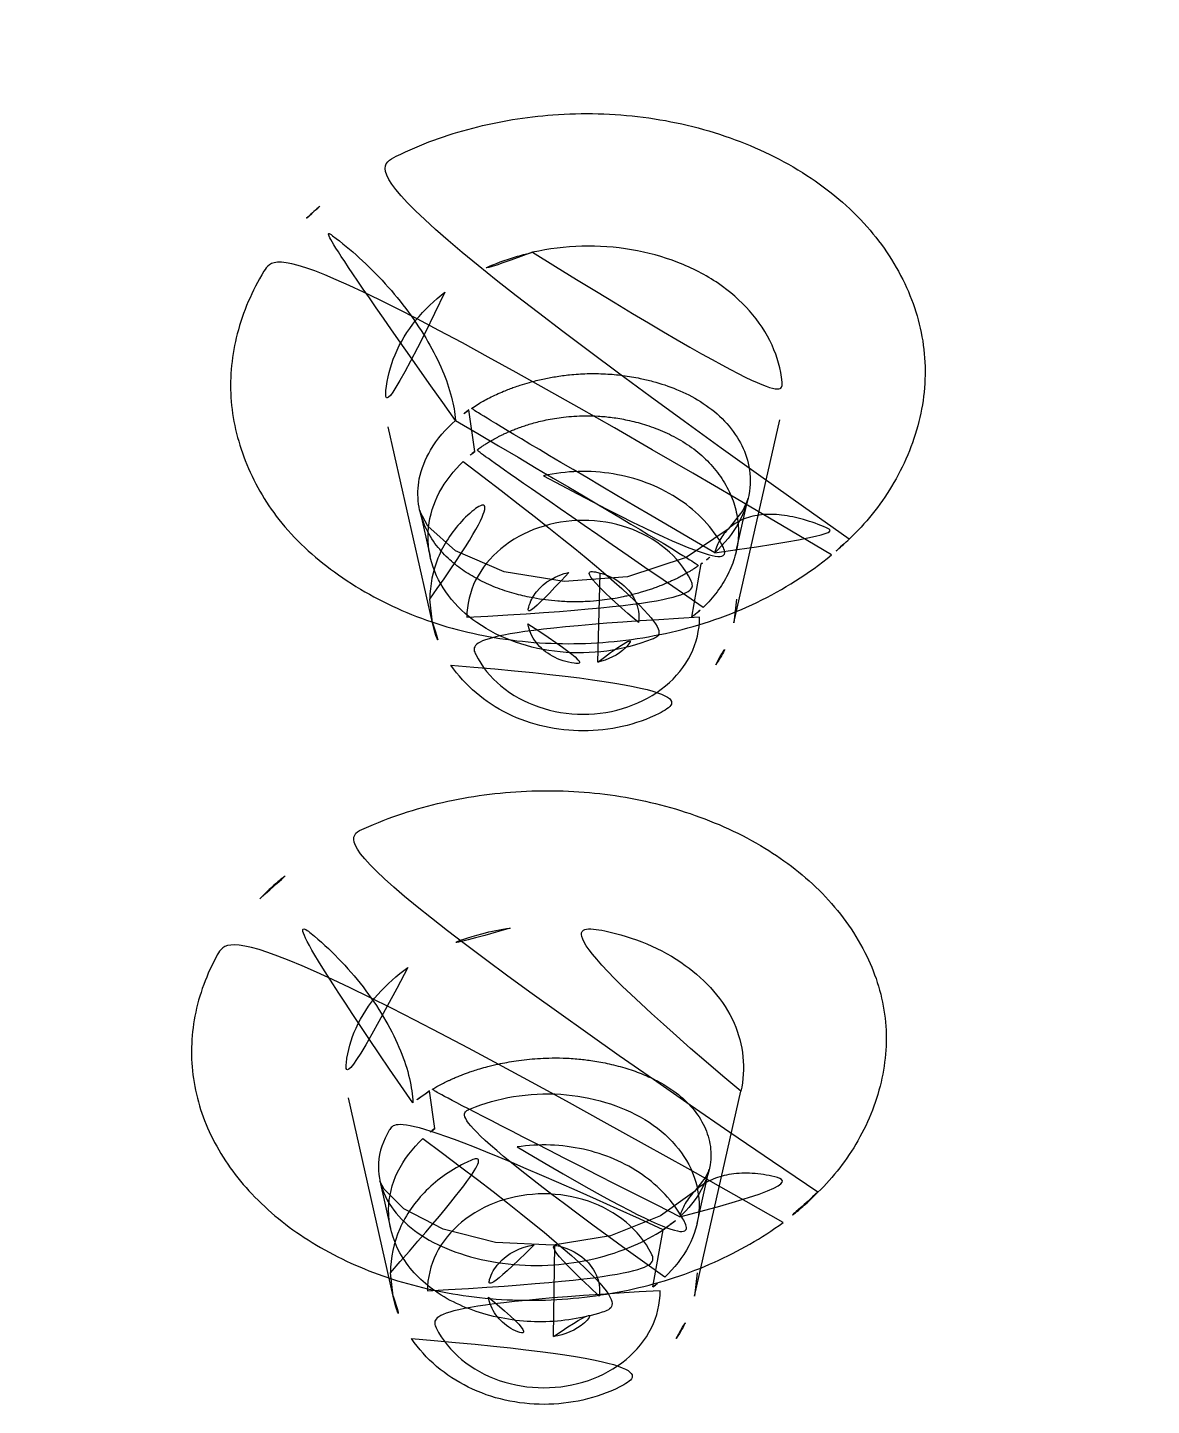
# Model space of a CAD drawing. Extents: x 16296684858 to 16296688009, y -37409618718 to -37409616409.
# Drawn here: x 16296685862.55 to 16296685871.6, y -37409617611.56 to -37409617600.47 of the extents above; entities that cross this region are included whole.
import ezdxf

# ---------------------------------------------------------------- set-up
doc = ezdxf.new("R2010")
doc.units = 0
doc.header["$LTSCALE"] = 10
doc.header["$MEASUREMENT"] = 0
doc.layers.get('0').update_dxf_attribs({"linetype": 'CONTINUOUS'})

msp = doc.modelspace()

# ---------------------------------------------------------------- linework, layer by layer
at = {"color": 7, "linetype": 'Continuous', "lineweight": 30}
for p, q in [((16296685866.150591, -37409617603.886589), (16296685866.104401, -37409617603.551682)), ((16296685868.23805, -37409617605.264709), (16296685868.606779, -37409617603.630493)), ((16296685865.81045, -37409617605.264412), (16296685865.455021, -37409617603.687317)), ((16296685868.256411, -37409617604.68821), (16296685868.352921, -37409617604.260277)), ((16296685865.70842, -37409617604.360687), (16296685865.792139, -37409617604.732361)), ((16296685867.898359, -37409617605.218887), (16296685867.974461, -37409617604.790024)), ((16296685867.140619, -37409617605.582687), (16296685867.159531, -37409617604.871452)), ((16296685865.81045, -37409617605.264412), (16296685865.78927, -37409617605.074852)), ((16296685868.259279, -37409617605.074852), (16296685868.23805, -37409617605.264709)), ((16296685865.49332, -37409617610.685753), (16296685865.13365, -37409617609.089798)), ((16296685865.82905, -37409617609.336571), (16296685865.78677, -37409617609.033447)), ((16296685867.920931, -37409617610.686058), (16296685868.293171, -37409617609.036247)), ((16296685867.94059, -37409617610.09906), (16296685868.039089, -37409617609.662376)), ((16296685865.38719, -37409617609.757172), (16296685865.47368, -37409617610.141144)), ((16296685867.585711, -37409617610.611504), (16296685867.667391, -37409617610.151222)), ((16296685866.78516, -37409617611.011101), (16296685866.79599, -37409617610.275673)), ((16296685865.49332, -37409617610.685753), (16296685865.472139, -37409617610.496193)), ((16296685867.94215, -37409617610.496193), (16296685867.920931, -37409617610.686058))]:
    msp.add_line(p, q, dxfattribs=at)
for points in [[(16296685868.351311, -37409617604.264183), (16296685868.31032, -37409617604.361252), (16296685868.191099, -37409617604.510696)], [(16296685868.191259, -37409617604.510529), (16296685867.85182, -37409617604.739288), (16296685867.381491, -37409617604.894974), (16296685866.871189, -37409617604.933571), (16296685866.38863, -37409617604.855293), (16296685865.9972, -37409617604.685333), (16296685865.772341, -37409617604.485863), (16296685865.70962, -37409617604.367493)], [(16296685868.037291, -37409617609.667267), (16296685868.0124, -37409617609.72422), (16296685867.9189, -37409617609.844017)], [(16296685867.919109, -37409617609.843811), (16296685867.64682, -37409617610.03994), (16296685867.245211, -37409617610.198486), (16296685866.78299, -37409617610.274117), (16296685866.317539, -37409617610.253197), (16296685865.89662, -37409617610.146751), (16296685865.581011, -37409617609.981049), (16296685865.42083, -37409617609.824074), (16296685865.387529, -37409617609.759697)]]:
    msp.add_lwpolyline(points, dxfattribs=at)
for centre, radius, start, end in [((16296685866.783001, -37409617604.535179), 1.194884, 124.6052556, 131.1781936), ((16296685866.827921, -37409617604.773697), 1.116114, 127.3617696, 133.5903185), ((16296685867.30084, -37409617603.854279), 1.152904, 308.3358503, 312.7300455), ((16296685866.48513, -37409617610.222389), 1.102321, 126.5254941, 132.9840927), ((16296685866.942329, -37409617609.743057), 1.080773, 306.5335471, 313.0551386)]:
    msp.add_arc(centre, radius, start, end, dxfattribs=at)
for points, knots in [([(16296685898.215509, -37409617584.328484), (16296685898.21559, -37409617585.713203), (16296685897.981741, -37409617588.498817), (16296685896.93854, -37409617592.58239), (16296685895.22587, -37409617596.501038), (16296685892.879919, -37409617600.177963), (16296685889.94833, -37409617603.544167), (16296685886.48893, -37409617606.536774), (16296685882.56855, -37409617609.100281), (16296685878.261999, -37409617611.187103), (16296685873.650551, -37409617612.758263), (16296685868.822109, -37409617613.783943), (16296685865.524521, -37409617614.090111), (16296685863.86717, -37409617614.147903)], [0, 0, 0, 0, 0.082813822, 0.166263742, 0.250984467, 0.337483828, 0.426105415, 0.517010521, 0.610182872, 0.705440911, 0.80246456, 0.900821921, 1, 1, 1, 1]), ([(16296685863.86721, -37409617614.814484), (16296685865.42164, -37409617614.761482), (16296685868.516529, -37409617614.491333), (16296685873.06436, -37409617613.59774), (16296685877.43881, -37409617612.231178), (16296685881.569469, -37409617610.413597), (16296685885.39061, -37409617608.173889), (16296685888.84095, -37409617605.547218), (16296685891.86478, -37409617602.574867), (16296685894.412621, -37409617599.303497), (16296685896.44198, -37409617595.785011), (16296685897.91811, -37409617592.07531), (16296685898.81488, -37409617588.235878), (16296685899.015579, -37409617585.626663), (16296685899.015511, -37409617584.328484)], [0, 0, 0, 0, 0.090915414, 0.181190938, 0.270422449, 0.358258637, 0.444420454, 0.528724659, 0.611096395, 0.691583262, 0.770362773, 0.847735657, 0.92411538, 1, 1, 1, 1]), ([(16296685896.565371, -37409617585.436478), (16296685896.565439, -37409617586.733269), (16296685896.35038, -37409617589.343513), (16296685895.389799, -37409617593.174408), (16296685893.81168, -37409617596.854843), (16296685891.648491, -37409617600.316757), (16296685888.94223, -37409617603.49765), (16296685885.74218, -37409617606.340736), (16296685882.11182, -37409617608.791931), (16296685878.11841, -37409617610.808189), (16296685873.832319, -37409617612.354607), (16296685869.331421, -37409617613.402237), (16296685864.70064, -37409617613.930733), (16296685860.028971, -37409617613.930367), (16296685855.40255, -37409617613.402023), (16296685850.90774, -37409617612.356209), (16296685846.6269, -37409617610.812973), (16296685842.637369, -37409617608.800949), (16296685839.00975, -37409617606.355003), (16296685835.81028, -37409617603.517479), (16296685833.101, -37409617600.340111), (16296685830.93174, -37409617596.87722), (16296685829.346991, -37409617593.191177), (16296685828.381769, -37409617589.352226), (16296685828.165449, -37409617586.736038), (16296685828.165371, -37409617585.436478)], [0, 0, 0, 0, 0.039467152, 0.07928747, 0.1197016, 0.160836446, 0.203063895, 0.2463716, 0.290712175, 0.336005945, 0.382173286, 0.429058197, 0.476331706, 0.523712873, 0.570930863, 0.617740537, 0.663847356, 0.709094445, 0.753380435, 0.796632687, 0.838846392, 0.880029809, 0.920530501, 0.960449223, 1, 1, 1, 1]), ([(16296685863.867041, -37409617615.25592), (16296685865.52441, -37409617615.198112), (16296685868.822041, -37409617614.891937), (16296685873.65053, -37409617613.866226), (16296685878.261999, -37409617612.295036), (16296685882.568569, -37409617610.208191), (16296685886.48896, -37409617607.644676), (16296685889.94833, -37409617604.652039), (16296685892.879881, -37409617601.285828), (16296685895.2258, -37409617597.608917), (16296685896.938431, -37409617593.6903), (16296685897.9816, -37409617589.606781), (16296685898.21545, -37409617586.82119), (16296685898.21537, -37409617585.436478)], [0, 0, 0, 0, 0.099179496, 0.197537965, 0.294562404, 0.389820919, 0.482993446, 0.573898453, 0.662519691, 0.749018479, 0.833738426, 0.917187367, 1, 1, 1, 1]), ([(16296685825.0653, -37409617586.045883), (16296685825.06538, -37409617587.460716), (16296685825.300369, -37409617590.307854), (16296685826.348539, -37409617594.485443), (16296685828.06962, -37409617598.49839), (16296685830.428699, -37409617602.273659), (16296685833.38068, -37409617605.743263), (16296685836.871799, -37409617608.844833), (16296685840.832529, -37409617611.51886), (16296685845.19047, -37409617613.718781), (16296685849.86791, -37409617615.405777), (16296685854.779039, -37409617616.547943), (16296685859.82963, -37409617617.123352), (16296685864.923361, -37409617617.122131), (16296685869.967319, -37409617616.545433), (16296685874.868521, -37409617615.404572), (16296685879.53652, -37409617613.721252), (16296685883.88719, -37409617611.526482), (16296685887.84297, -37409617608.85862), (16296685891.332161, -37409617605.763283), (16296685894.2862, -37409617602.297546), (16296685896.650579, -37409617598.521523), (16296685898.3776, -37409617594.502907), (16296685899.42971, -37409617590.316963), (16296685899.665371, -37409617587.463608), (16296685899.665291, -37409617586.045883)], [0, 0, 0, 0, 0.039480573, 0.079296804, 0.119690272, 0.160821969, 0.203059758, 0.246376118, 0.290732494, 0.336042186, 0.382252965, 0.429155458, 0.47642631, 0.523791486, 0.570989488, 0.617786329, 0.663899361, 0.709132394, 0.753418549, 0.796672849, 0.838889695, 0.88006022, 0.920531113, 0.960438825, 1, 1, 1, 1]), ([(16296685899.015301, -37409617586.045883), (16296685899.015369, -37409617587.435852), (16296685898.784849, -37409617590.233162), (16296685897.755489, -37409617594.33799), (16296685896.06476, -37409617598.281311), (16296685893.74715, -37409617601.990837), (16296685890.84721, -37409617605.39975), (16296685887.417721, -37409617608.44696), (16296685883.526751, -37409617611.07428), (16296685879.24552, -37409617613.235847), (16296685874.65015, -37409617614.893532), (16296685869.824881, -37409617616.016037), (16296685864.861971, -37409617616.581711), (16296685859.8563, -37409617616.580673), (16296685854.899429, -37409617616.01403), (16296685850.08304, -37409617614.892937), (16296685845.49589, -37409617613.2388), (16296685841.22081, -37409617611.082207), (16296685837.333839, -37409617608.460861), (16296685833.90546, -37409617605.419708), (16296685831.002649, -37409617602.014633), (16296685828.678921, -37409617598.304298), (16296685826.9814, -37409617594.35537), (16296685825.94721, -37409617590.242249), (16296685825.71538, -37409617587.438728), (16296685825.7153, -37409617586.045883)], [0, 0, 0, 0, 0.039474285, 0.079290558, 0.119687987, 0.160818636, 0.203049312, 0.246357654, 0.290706797, 0.336012441, 0.382214469, 0.429115805, 0.476390614, 0.523763173, 0.570969719, 0.61777358, 0.66388826, 0.709126849, 0.753412861, 0.796664323, 0.838879123, 0.880053881, 0.920533265, 0.960444101, 1, 1, 1, 1]), ([(16296685828.16523, -37409617586.636948), (16296685828.1653, -37409617587.933762), (16296685828.380659, -37409617590.544006), (16296685829.341669, -37409617594.374901), (16296685830.9202, -37409617598.055321), (16296685833.083771, -37409617601.517258), (16296685835.79038, -37409617604.698112), (16296685838.990749, -37409617607.541199), (16296685842.62137, -37409617609.992393), (16296685846.61499, -37409617612.008636), (16296685850.90126, -37409617613.555077), (16296685855.402269, -37409617614.602722), (16296685860.0331, -37409617615.131187), (16296685864.704769, -37409617615.130836), (16296685869.331129, -37409617614.602478), (16296685873.82583, -37409617613.556664), (16296685878.10651, -37409617612.013451), (16296685882.095819, -37409617610.001404), (16296685885.723169, -37409617607.55545), (16296685888.922331, -37409617604.717941), (16296685891.63126, -37409617601.540573), (16296685893.80014, -37409617598.077667), (16296685895.38447, -37409617594.391617), (16296685896.34927, -37409617590.552673), (16296685896.56529, -37409617587.936478), (16296685896.56522, -37409617586.636948)], [0, 0, 0, 0, 0.039467512, 0.079288874, 0.119704634, 0.16084154, 0.203071313, 0.24638142, 0.290724294, 0.336020102, 0.382189092, 0.429075161, 0.476349266, 0.523730432, 0.570947826, 0.617756344, 0.663861518, 0.709106572, 0.753390268, 0.796640123, 0.838851502, 0.880032855, 0.920531911, 0.960449584, 1, 1, 1, 1]), ([(16296685895.865219, -37409617586.636948), (16296685895.86529, -37409617587.907318), (16296685895.65461, -37409617590.464043), (16296685894.713739, -37409617594.216316), (16296685893.168171, -37409617597.821022), (16296685891.049431, -37409617601.212059), (16296685888.3983, -37409617604.328323), (16296685885.26292, -37409617607.113907), (16296685881.705891, -37409617609.515343), (16296685877.79385, -37409617611.490189), (16296685873.595909, -37409617613.004539), (16296685869.188259, -37409617614.030327), (16296685864.653561, -37409617614.547867), (16296685860.078711, -37409617614.547707), (16296685855.54789, -37409617614.030548), (16296685851.14554, -37409617613.006683), (16296685846.952089, -37409617611.495453), (16296685843.043341, -37409617609.524597), (16296685839.48876, -37409617607.128227), (16296685836.35383, -37409617604.348099), (16296685833.699631, -37409617601.235283), (16296685831.574829, -37409617597.843239), (16296685830.022671, -37409617594.232918), (16296685829.077209, -37409617590.472656), (16296685828.865299, -37409617587.910019), (16296685828.865219, -37409617586.636948)], [0, 0, 0, 0, 0.039470344, 0.079285515, 0.119694774, 0.160825485, 0.203058535, 0.246381229, 0.290734148, 0.336032795, 0.382191341, 0.42906277, 0.476322219, 0.523690669, 0.570898633, 0.617701681, 0.663807516, 0.709064969, 0.753365147, 0.796632508, 0.838852555, 0.880033368, 0.920530722, 0.960445513, 1, 1, 1, 1]), ([(16296685899.66507, -37409617587.803146), (16296685899.66515, -37409617589.217346), (16296685899.43074, -37409617592.062592), (16296685898.38414, -37409617596.238373), (16296685896.663481, -37409617600.253677), (16296685894.303261, -37409617604.031609), (16296685891.34963, -37409617607.502747), (16296685887.859159, -37409617610.6036), (16296685883.897579, -37409617613.278084), (16296685879.538799, -37409617615.477898), (16296685874.863529, -37409617617.163483), (16296685869.95809, -37409617618.304367), (16296685864.912861, -37409617618.879997), (16296685859.82073, -37409617618.879997), (16296685854.775431, -37409617618.304367), (16296685849.869869, -37409617617.163437), (16296685845.19442, -37409617615.477898), (16296685840.8354, -37409617613.278053), (16296685836.873541, -37409617610.6036), (16296685833.38271, -37409617607.502747), (16296685830.428699, -37409617604.031609), (16296685828.06806, -37409617600.2537), (16296685826.34697, -37409617596.238403), (16296685825.299891, -37409617592.062607), (16296685825.065161, -37409617589.217346), (16296685825.065081, -37409617587.803146)], [0, 0, 0, 0, 0.039462523, 0.07924376, 0.119632051, 0.160859264, 0.203083381, 0.246380295, 0.290743779, 0.336091656, 0.382276139, 0.429096748, 0.476314654, 0.523667787, 0.570886287, 0.617708052, 0.663894185, 0.709244101, 0.753609884, 0.796909198, 0.83913564, 0.880364919, 0.920754837, 0.960537117, 1, 1, 1, 1]), ([(16296685899.66507, -37409617587.807854), (16296685899.664829, -37409617589.723167), (16296685899.23185, -37409617593.595253), (16296685897.31506, -37409617599.172043), (16296685894.20315, -37409617604.349564), (16296685890.01115, -37409617608.948952), (16296685884.887899, -37409617612.819733), (16296685879.00938, -37409617615.836571), (16296685872.57485, -37409617617.902458), (16296685865.800119, -37409617618.951263), (16296685858.91136, -37409617618.949516), (16296685852.138161, -37409617617.89756), (16296685845.706421, -37409617615.829247), (16296685839.83147, -37409617612.811073), (16296685834.71191, -37409617608.94014), (16296685830.523081, -37409617604.341583), (16296685827.41338, -37409617599.165367), (16296685825.49778, -37409617593.589767), (16296685825.065189, -37409617589.718323), (16296685825.065081, -37409617587.803162)], [0, 0, 0, 0, 0.053444629, 0.107679032, 0.16334275, 0.220823419, 0.280278686, 0.341566919, 0.404333708, 0.468052544, 0.532094634, 0.595803573, 0.658551757, 0.719815261, 0.779243233, 0.83669771, 0.892339767, 0.946559837, 1, 1, 1, 1]), ([(16296685862.36681, -37409617618.964119), (16296685867.208521, -37409617618.964119), (16296685876.75536, -37409617617.433853), (16296685887.26387, -37409617611.724808), (16296685893.629959, -37409617605.313423), (16296685897.146509, -37409617599.880333), (16296685899.321989, -37409617593.964783), (16296685899.814819, -37409617589.832718), (16296685899.815069, -37409617587.791237)], [0, 0, 0, 0, 0.269915888, 0.528242582, 0.651510473, 0.770531483, 0.886190416, 1, 1, 1, 1]), ([(16296685899.44422, -37409617587.96347), (16296685899.44425, -37409617588.666672), (16296685899.386459, -37409617590.075218), (16296685899.12672, -37409617592.175957), (16296685898.6954, -37409617594.256203), (16296685898.09511, -37409617596.305107), (16296685897.328739, -37409617598.314034), (16296685896.40074, -37409617600.272636), (16296685895.31535, -37409617602.172829), (16296685894.07613, -37409617604.00885), (16296685892.68742, -37409617605.772659), (16296685891.154499, -37409617607.456398), (16296685889.48637, -37409617609.049377), (16296685887.690901, -37409617610.54406), (16296685885.777069, -37409617611.932762), (16296685883.754999, -37409617613.208527), (16296685881.63413, -37409617614.365578), (16296685879.425541, -37409617615.39846), (16296685877.13855, -37409617616.303001), (16296685874.78421, -37409617617.075287), (16296685872.372459, -37409617617.712029), (16296685869.91357, -37409617618.21067), (16296685867.418579, -37409617618.568703), (16296685864.895531, -37409617618.784607), (16296685862.3571, -37409617618.856537), (16296685859.81284, -37409617618.783302), (16296685857.278271, -37409617618.564873), (16296685854.76811, -37409617618.201881), (16296685852.296329, -37409617617.69722), (16296685849.882919, -37409617617.05545), (16296685847.535761, -37409617616.281433), (16296685845.27124, -37409617615.38195), (16296685843.09037, -37409617614.360519), (16296685841.00033, -37409617613.22052), (16296685839.004339, -37409617611.964958), (16296685837.105749, -37409617610.592751), (16296685835.31596, -37409617609.11158), (16296685833.639071, -37409617607.518723), (16296685832.089939, -37409617605.82724), (16296685830.67597, -37409617604.037407), (16296685829.410101, -37409617602.165703), (16296685828.301901, -37409617600.219414), (16296685827.35858, -37409617598.214043), (16296685826.590679, -37409617596.17157), (16296685825.997549, -37409617594.103127), (16296685825.58357, -37409617592.045197), (16296685825.339609, -37409617589.99556), (16296685825.285931, -37409617588.640198), (16296685825.285891, -37409617587.96347)], [0, 0, 0, 0, 0.019728139, 0.039496765, 0.059321405, 0.079263395, 0.099330399, 0.11957997, 0.140006774, 0.160664345, 0.181666527, 0.20293107, 0.224491857, 0.246324347, 0.268422618, 0.290781098, 0.313353824, 0.336156716, 0.359139991, 0.382308836, 0.405628773, 0.429078831, 0.452657044, 0.476302492, 0.500082022, 0.523861487, 0.547671196, 0.571412322, 0.594975746, 0.618406884, 0.641431704, 0.664272246, 0.686724133, 0.708952201, 0.731020021, 0.752833858, 0.77462619, 0.796146974, 0.817668138, 0.838919211, 0.860080831, 0.880999319, 0.901689394, 0.92218973, 0.942148868, 0.961992892, 0.981014557, 1, 1, 1, 1]), ([(16296685869.16534, -37409617604.590828), (16296685869.2981, -37409617604.466827), (16296685869.532181, -37409617604.173401), (16296685869.754681, -37409617603.65889), (16296685869.803129, -37409617603.094704), (16296685869.65057, -37409617602.543663), (16296685869.319969, -37409617602.043877), (16296685868.82584, -37409617601.630493), (16296685868.20579, -37409617601.333847), (16296685867.507879, -37409617601.169792), (16296685866.80294, -37409617601.152733), (16296685866.12899, -37409617601.26284), (16296685865.49782, -37409617601.490303), (16296685865.12014, -37409617601.738617), (16296685864.93993, -37409617601.879646)], [0, 0, 0, 0, 0.072059174, 0.14681686, 0.219368128, 0.292150399, 0.369367212, 0.453564581, 0.544547513, 0.6396276, 0.735882589, 0.82231671, 0.909229092, 1, 1, 1, 1]), ([(16296685864.79705, -37409617602.008522), (16296685864.81258, -37409617601.993393), (16296685864.843821, -37409617601.963707), (16296685864.891541, -37409617601.920822), (16296685864.923731, -37409617601.893097), (16296685864.93993, -37409617601.879646)], [0, 0, 0, 0, 0.338004637, 0.671592997, 1, 1, 1, 1]), ([(16296685865.9963, -37409617603.635834), (16296685865.99103, -37409617603.572517), (16296685865.966669, -37409617603.43589), (16296685865.891529, -37409617603.222473), (16296685865.7745, -37409617602.993019), (16296685865.5655, -37409617602.676277), (16296685865.30447, -37409617602.389473), (16296685865.015961, -37409617602.150864), (16296685864.86924, -37409617602.051941), (16296685864.79705, -37409617602.008522)], [0, 0, 0, 0, 0.091080326, 0.199496309, 0.324502328, 0.461319669, 0.745316772, 0.878838832, 1, 1, 1, 1]), ([(16296685869.02384, -37409617604.718536), (16296685868.83975, -37409617604.86866), (16296685868.42919, -37409617605.128807), (16296685867.734159, -37409617605.365501), (16296685866.99888, -37409617605.456306), (16296685866.27413, -37409617605.40181), (16296685865.599199, -37409617605.208313), (16296685865.0215, -37409617604.885529), (16296685864.56443, -37409617604.470192), (16296685864.283119, -37409617603.975983), (16296685864.158409, -37409617603.455101), (16296685864.215401, -37409617602.920853), (16296685864.432739, -37409617602.422508), (16296685864.6649, -37409617602.134583), (16296685864.79705, -37409617602.008522)], [0, 0, 0, 0, 0.094181425, 0.190545743, 0.288859688, 0.385974651, 0.476837246, 0.564988292, 0.646304032, 0.718432215, 0.787213292, 0.855281087, 0.927586133, 1, 1, 1, 1]), ([(16296685866.617109, -37409617602.282562), (16296685866.876221, -37409617602.224716), (16296685867.283581, -37409617602.213074), (16296685867.785601, -37409617602.349457), (16296685868.20698, -37409617602.564346), (16296685868.52759, -37409617602.909401), (16296685868.642179, -37409617603.323792), (16296685868.62911, -37409617603.531281), (16296685868.60684, -37409617603.630234)], [0, 0, 0, 0, 0.282396657, 0.419798953, 0.550101754, 0.783486746, 0.892132179, 1, 1, 1, 1]), ([(16296685866.617109, -37409617602.282562), (16296685866.551399, -37409617602.297211), (16296685866.301161, -37409617602.36615), (16296685866.063681, -37409617602.486198), (16296685865.911131, -37409617602.60321)], [0, 0, 0, 0, 0.259349178, 1, 1, 1, 1]), ([(16296685865.911131, -37409617602.60321), (16296685865.74065, -37409617602.733978), (16296685865.52466, -37409617602.988312), (16296685865.420601, -37409617603.392502), (16296685865.43371, -37409617603.592972), (16296685865.4552, -37409617603.688087)], [0, 0, 0, 0, 0.521804529, 0.763183985, 1, 1, 1, 1]), ([(16296685868.083139, -37409617604.70118), (16296685868.159941, -37409617604.630287), (16296685868.283939, -37409617604.478523), (16296685868.377319, -37409617604.220848), (16296685868.3659, -37409617603.985626), (16296685868.28261, -37409617603.783539), (16296685868.14802, -37409617603.614182), (16296685867.9734, -37409617603.478851), (16296685867.78194, -37409617603.382629), (16296685867.616301, -37409617603.328079), (16296685867.471319, -37409617603.293602), (16296685867.344709, -37409617603.271927), (16296685867.20163, -37409617603.259064), (16296685867.05809, -37409617603.257423), (16296685866.92293, -37409617603.265984), (16296685866.804239, -37409617603.282181), (16296685866.695959, -37409617603.302391), (16296685866.601311, -37409617603.325951), (16296685866.52478, -37409617603.349213), (16296685866.470779, -37409617603.367493), (16296685866.42658, -37409617603.383713), (16296685866.35952, -37409617603.410423), (16296685866.28916, -37409617603.442627), (16296685866.221861, -37409617603.478661), (16296685866.17415, -37409617603.505547), (16296685866.13764, -37409617603.531174), (16296685866.11104, -37409617603.545036), (16296685866.10437, -37409617603.551682)], [0, 0, 0, 0, 0.092078606, 0.169352733, 0.236064091, 0.294504718, 0.359248103, 0.424385888, 0.487643891, 0.5471238, 0.577609964, 0.618895064, 0.660175682, 0.704042734, 0.745239835, 0.779379498, 0.809513479, 0.842244116, 0.865257878, 0.879963465, 0.892464814, 0.906739673, 0.943559823, 0.960529355, 0.9740259, 0.9917207, 1, 1, 1, 1]), ([(16296685865.99629, -37409617603.635834), (16296685865.9181, -37409617603.704063), (16296685865.793159, -37409617603.848122), (16296685865.694639, -37409617604.08828), (16296685865.68778, -37409617604.306862), (16296685865.743839, -37409617604.491112), (16296685865.835711, -37409617604.641068), (16296685865.945431, -37409617604.758812), (16296685866.064899, -37409617604.851257), (16296685866.19523, -37409617604.927361), (16296685866.33646, -37409617604.98951), (16296685866.48085, -37409617605.034729), (16296685866.609289, -37409617605.06366), (16296685866.720289, -37409617605.081551), (16296685866.824421, -37409617605.092239), (16296685866.93651, -37409617605.097389), (16296685867.049471, -37409617605.09536), (16296685867.14986, -37409617605.087112), (16296685867.230209, -37409617605.076767), (16296685867.29248, -37409617605.066467), (16296685867.34231, -37409617605.056664), (16296685867.388201, -37409617605.046532), (16296685867.433889, -37409617605.035347), (16296685867.47855, -37409617605.023201), (16296685867.518629, -37409617605.011208), (16296685867.55526, -37409617604.999519), (16296685867.592581, -37409617604.986763), (16296685867.63113, -37409617604.972511), (16296685867.668921, -37409617604.957527), (16296685867.70372, -37409617604.942772), (16296685867.734579, -37409617604.928909), (16296685867.761419, -37409617604.916206), (16296685867.790001, -37409617604.902107), (16296685867.81847, -37409617604.887238), (16296685867.848749, -37409617604.870529), (16296685867.87455, -37409617604.85556), (16296685867.8988, -37409617604.840767), (16296685867.9235, -37409617604.825127), (16296685867.94873, -37409617604.808289), (16296685867.96648, -37409617604.795799), (16296685867.974461, -37409617604.790024)], [0, 0, 0, 0, 0.090221927, 0.162659452, 0.221316505, 0.276684133, 0.327706169, 0.372963901, 0.415881481, 0.458596306, 0.5038889, 0.549728282, 0.589929778, 0.618268252, 0.647433354, 0.680894148, 0.715766339, 0.745581772, 0.768432546, 0.786178931, 0.800455879, 0.812585715, 0.827034289, 0.841340656, 0.852826486, 0.863401207, 0.874777561, 0.887112185, 0.899123967, 0.910127203, 0.919970714, 0.928527106, 0.935946489, 0.94769598, 0.956433482, 0.966023333, 0.973629642, 0.981125211, 0.991437485, 1, 1, 1, 1]), ([(16296685867.9897, -37409617605.140793), (16296685868.030531, -37409617605.101807), (16296685868.104759, -37409617605.018822), (16296685868.19183, -37409617604.879967), (16296685868.25025, -37409617604.732811), (16296685868.27795, -37409617604.581146), (16296685868.27243, -37409617604.42849), (16296685868.23444, -37409617604.278419), (16296685868.165779, -37409617604.134987), (16296685868.069111, -37409617604.003128), (16296685867.94899, -37409617603.887787), (16296685867.81139, -37409617603.793114), (16296685867.66581, -37409617603.720001), (16296685867.521669, -37409617603.667259), (16296685867.385799, -37409617603.632088), (16296685867.261101, -37409617603.610779), (16296685867.147699, -37409617603.600037), (16296685867.044991, -37409617603.597343), (16296685866.952379, -37409617603.6007), (16296685866.869261, -37409617603.608337), (16296685866.7948, -37409617603.618874), (16296685866.72814, -37409617603.631302), (16296685866.6684, -37409617603.644958), (16296685866.614771, -37409617603.659271), (16296685866.566549, -37409617603.673859), (16296685866.523109, -37409617603.688499), (16296685866.483879, -37409617603.70298), (16296685866.44838, -37409617603.71714), (16296685866.41621, -37409617603.730911), (16296685866.387039, -37409617603.744232), (16296685866.360559, -37409617603.75695), (16296685866.336571, -37409617603.769127), (16296685866.308861, -37409617603.783836), (16296685866.278919, -37409617603.800682), (16296685866.247841, -37409617603.819443), (16296685866.221769, -37409617603.836052), (16296685866.196659, -37409617603.85305), (16296685866.173019, -37409617603.869308), (16296685866.157631, -37409617603.881859), (16296685866.1506, -37409617603.886589)], [0, 0, 0, 0, 0.050502945, 0.099091486, 0.145923855, 0.191305156, 0.236039839, 0.281531782, 0.328845122, 0.377430867, 0.427037385, 0.477136212, 0.526289815, 0.572406268, 0.614208205, 0.651689787, 0.685478858, 0.716031818, 0.743552298, 0.768346658, 0.790673682, 0.810813547, 0.828998975, 0.845488483, 0.860460289, 0.874073299, 0.886493327, 0.897860708, 0.908266513, 0.917800264, 0.926545922, 0.934553655, 0.941865628, 0.954613242, 0.965276686, 0.974347739, 0.982271492, 0.992408485, 1, 1, 1, 1]), ([(16296685866.058359, -37409617603.965309), (16296685865.98185, -37409617604.038231), (16296685865.85358, -37409617604.201477), (16296685865.75922, -37409617604.492867), (16296685865.78783, -37409617604.791077), (16296685865.930019, -37409617605.061691), (16296685866.167761, -37409617605.283234), (16296685866.480909, -37409617605.436234), (16296685866.839581, -37409617605.514343), (16296685867.216311, -37409617605.506081), (16296685867.580151, -37409617605.412659), (16296685867.80134, -37409617605.29303), (16296685867.898359, -37409617605.218887)], [0, 0, 0, 0, 0.094864978, 0.182622011, 0.268416624, 0.356403633, 0.451155682, 0.555298339, 0.665553211, 0.777665321, 0.89039413, 1, 1, 1, 1]), ([(16296685866.704531, -37409617604.081741), (16296685866.886999, -37409617604.041039), (16296685867.26627, -37409617604.030609), (16296685867.784081, -37409617604.219757), (16296685868.16243, -37409617604.58596), (16296685868.25927, -37409617604.917419), (16296685868.259279, -37409617605.074852)], [0, 0, 0, 0, 0.26886871, 0.530613336, 0.77358078, 1, 1, 1, 1]), ([(16296685865.78927, -37409617605.074852), (16296685865.78927, -37409617604.962547), (16296685865.83639, -37409617604.730881), (16296685866.10466, -37409617604.321159), (16296685866.45878, -37409617604.136574), (16296685866.704531, -37409617604.081741)], [0, 0, 0, 0, 0.233449803, 0.476648609, 1, 1, 1, 1]), ([(16296685866.087021, -37409617605.220802), (16296685866.087009, -37409617605.118439), (16296685866.13953, -37409617604.905197), (16296685866.354071, -37409617604.647057), (16296685866.664169, -37409617604.479027), (16296685867.02417, -37409617604.420914), (16296685867.38418, -37409617604.479012), (16296685867.69434, -37409617604.647003), (16296685867.90892, -37409617604.905144), (16296685867.961491, -37409617605.118431), (16296685867.961491, -37409617605.220802)], [0, 0, 0, 0, 0.114310258, 0.235130032, 0.364649592, 0.499972678, 0.635306693, 0.764840173, 0.885678024, 1, 1, 1, 1]), ([(16296685868.08326, -37409617604.701263), (16296685868.09329, -37409617604.661247), (16296685868.12537, -37409617604.583961), (16296685868.206791, -37409617604.486473), (16296685868.32275, -37409617604.42012), (16296685868.46541, -37409617604.38868), (16296685868.628441, -37409617604.393669), (16296685868.804649, -37409617604.431053), (16296685868.98665, -37409617604.497902), (16296685869.10594, -37409617604.557922), (16296685869.16534, -37409617604.590828)], [0, 0, 0, 0, 0.098576267, 0.195525153, 0.297430164, 0.410644028, 0.539261045, 0.682997158, 0.837933114, 1, 1, 1, 1]), ([(16296685869.16534, -37409617604.590828), (16296685869.149969, -37409617604.605812), (16296685869.11902, -37409617604.635193), (16296685869.07176, -37409617604.677689), (16296685869.0399, -37409617604.705193), (16296685869.02384, -37409617604.718536)], [0, 0, 0, 0, 0.33776768, 0.671397564, 1, 1, 1, 1]), ([(16296685866.907749, -37409617604.858917), (16296685866.80949, -37409617604.881058), (16296685866.667061, -37409617604.95974), (16296685866.575951, -37409617605.134537), (16296685866.57132, -37409617605.229591), (16296685866.578979, -37409617605.273987)], [0, 0, 0, 0, 0.523661393, 0.765734842, 1, 1, 1, 1]), ([(16296685867.469931, -37409617605.262756), (16296685867.47846, -37409617605.203217), (16296685867.45801, -37409617605.071274), (16296685867.320471, -37409617604.921989), (16296685867.1248, -37409617604.840919), (16296685866.97817, -37409617604.843224), (16296685866.907749, -37409617604.858917)], [0, 0, 0, 0, 0.225734178, 0.46771737, 0.729332107, 1, 1, 1, 1]), ([(16296685867.961491, -37409617605.220802), (16296685867.9615, -37409617605.323143), (16296685867.908979, -37409617605.536407), (16296685867.694441, -37409617605.794533), (16296685867.38434, -37409617605.962593), (16296685867.02433, -37409617606.020714), (16296685866.664289, -37409617605.962593), (16296685866.35416, -37409617605.794548), (16296685866.13958, -37409617605.536438), (16296685866.087021, -37409617605.323174), (16296685866.087021, -37409617605.220802)], [0, 0, 0, 0, 0.114310562, 0.235125245, 0.364642592, 0.49997985, 0.635319504, 0.764849306, 0.885681429, 1, 1, 1, 1]), ([(16296685867.898359, -37409617605.218887), (16296685867.909081, -37409617605.210701), (16296685867.93013, -37409617605.193993), (16296685867.96064, -37409617605.167992), (16296685867.98015, -37409617605.149933), (16296685867.9897, -37409617605.140793)], [0, 0, 0, 0, 0.336818753, 0.670270814, 1, 1, 1, 1]), ([(16296685866.578979, -37409617605.273987), (16296685866.588131, -37409617605.326927), (16296685866.636721, -37409617605.433037), (16296685866.77466, -37409617605.545227), (16296685866.951799, -37409617605.602318), (16296685867.07918, -37409617605.596252), (16296685867.140619, -37409617605.582687)], [0, 0, 0, 0, 0.227693704, 0.472461711, 0.733400509, 1, 1, 1, 1]), ([(16296685867.140619, -37409617605.582687), (16296685867.222969, -37409617605.564346), (16296685867.3762, -37409617605.490891), (16296685867.45915, -37409617605.33799), (16296685867.469931, -37409617605.262756)], [0, 0, 0, 0, 0.526050808, 1, 1, 1, 1]), ([(16296685865.959459, -37409617605.605988), (16296685866.071529, -37409617605.771599), (16296685866.40336, -37409617606.045853), (16296685867.025869, -37409617606.180641), (16296685867.64802, -37409617606.044548), (16296685867.979099, -37409617605.769547), (16296685868.090679, -37409617605.603706)], [0, 0, 0, 0, 0.244705046, 0.500077808, 0.755397943, 1, 1, 1, 1]), ([(16296685868.914261, -37409617609.848824), (16296685869.040239, -37409617609.727333), (16296685869.26008, -37409617609.441513), (16296685869.456221, -37409617608.94429), (16296685869.48234, -37409617608.40799), (16296685869.308029, -37409617607.885353), (16296685868.967159, -37409617607.424026), (16296685868.478559, -37409617607.044701), (16296685867.89213, -37409617606.78093), (16296685867.23991, -37409617606.628532), (16296685866.56459, -37409617606.600998), (16296685865.8927, -37409617606.688667), (16296685865.257959, -37409617606.896507), (16296685864.876261, -37409617607.116112), (16296685864.7026, -37409617607.241722)], [0, 0, 0, 0, 0.072263627, 0.146643954, 0.217555257, 0.289281661, 0.369719749, 0.450937047, 0.542085917, 0.633126632, 0.725934363, 0.819678315, 0.911497394, 1, 1, 1, 1]), ([(16296685864.4198, -37409617607.486061), (16296685864.4485, -37409617607.456993), (16296685864.508011, -37409617607.39991), (16296685864.60244, -37409617607.31839), (16296685864.668619, -37409617607.266869), (16296685864.7026, -37409617607.241722)], [0, 0, 0, 0, 0.327621706, 0.660970331, 1, 1, 1, 1]), ([(16296685868.632931, -37409617610.092056), (16296685868.46204, -37409617610.218597), (16296685868.07489, -37409617610.438622), (16296685867.42532, -37409617610.649773), (16296685866.724091, -37409617610.738724), (16296685866.026331, -37409617610.695778), (16296685865.37661, -37409617610.532478), (16296685864.80846, -37409617610.259827), (16296685864.347389, -37409617609.889503), (16296685864.022449, -37409617609.441353), (16296685863.8573, -37409617608.940193), (16296685863.871031, -37409617608.418068), (16296685864.06109, -37409617607.912117), (16296685864.288111, -37409617607.621368), (16296685864.4198, -37409617607.486061)], [0, 0, 0, 0, 0.087771661, 0.182103211, 0.280323053, 0.377784462, 0.469003096, 0.5552171, 0.635936006, 0.710651797, 0.780602604, 0.849856538, 0.92205792, 1, 1, 1, 1]), ([(16296685865.653061, -37409617609.130272), (16296685865.64996, -37409617609.064056), (16296685865.62892, -37409617608.921097), (16296685865.555361, -37409617608.698273), (16296685865.437, -37409617608.460243), (16296685865.27677, -37409617608.219833), (16296685865.08316, -37409617607.991241), (16296685864.807671, -37409617607.72934), (16296685864.57744, -37409617607.57058), (16296685864.4198, -37409617607.486061)], [0, 0, 0, 0, 0.092778491, 0.202907876, 0.328660003, 0.46596103, 0.608591817, 0.74947129, 1, 1, 1, 1]), ([(16296685866.435261, -37409617607.721657), (16296685866.3589, -37409617607.732857), (16296685866.068911, -37409617607.791367), (16296685865.78964, -37409617607.913391), (16296685865.61153, -37409617608.040314)], [0, 0, 0, 0, 0.260859151, 1, 1, 1, 1]), ([(16296685868.293249, -37409617609.035843), (16296685868.31362, -37409617608.945412), (16296685868.325939, -37409617608.75576), (16296685868.222469, -37409617608.374077), (16296685867.8456, -37409617607.959503), (16296685867.18737, -37409617607.698708), (16296685866.68667, -37409617607.684738), (16296685866.435261, -37409617607.721657)], [0, 0, 0, 0, 0.105549128, 0.212025063, 0.44285864, 0.710656478, 1, 1, 1, 1]), ([(16296685865.61153, -37409617608.040314), (16296685865.437731, -37409617608.164177), (16296685865.213909, -37409617608.40696), (16296685865.101709, -37409617608.802406), (16296685865.112909, -37409617608.997902), (16296685865.133751, -37409617609.090233)], [0, 0, 0, 0, 0.527029885, 0.766309825, 1, 1, 1, 1]), ([(16296685867.800819, -37409617610.046257), (16296685867.86935, -37409617609.983269), (16296685867.97611, -37409617609.8545), (16296685868.054741, -37409617609.64447), (16296685868.054001, -37409617609.457878), (16296685867.99593, -37409617609.294037), (16296685867.893049, -37409617609.150093), (16296685867.7638, -37409617609.03595), (16296685867.631849, -37409617608.955093), (16296685867.503571, -37409617608.896629), (16296685867.37352, -37409617608.850754), (16296685867.23748, -37409617608.814507), (16296685867.10832, -37409617608.790207), (16296685866.984541, -37409617608.775017), (16296685866.866409, -37409617608.767593), (16296685866.75507, -37409617608.767113), (16296685866.657961, -37409617608.771584), (16296685866.57048, -37409617608.779327), (16296685866.488029, -37409617608.789864), (16296685866.41106, -37409617608.802307), (16296685866.33535, -37409617608.81723), (16296685866.26272, -37409617608.834373), (16296685866.196449, -37409617608.852867), (16296685866.144291, -37409617608.869232), (16296685866.10347, -37409617608.883202), (16296685866.070999, -37409617608.895111), (16296685866.04093, -37409617608.906723), (16296685866.010321, -37409617608.919167), (16296685865.979481, -37409617608.932404), (16296685865.95215, -37409617608.944687), (16296685865.92234, -37409617608.958679), (16296685865.88756, -37409617608.975983), (16296685865.848669, -37409617608.996849), (16296685865.814989, -37409617609.016167), (16296685865.79508, -37409617609.028297), (16296685865.78677, -37409617609.033447)], [0, 0, 0, 0, 0.085877222, 0.151279115, 0.202741403, 0.254727606, 0.309068164, 0.364297883, 0.412703661, 0.451347037, 0.494175622, 0.53978281, 0.581104467, 0.615335075, 0.65477216, 0.690237302, 0.718016917, 0.744423749, 0.771249212, 0.794685174, 0.816350504, 0.842435658, 0.863506576, 0.87981488, 0.892868461, 0.903315198, 0.911710114, 0.922617969, 0.933796378, 0.942658665, 0.950272884, 0.964178048, 0.978491727, 0.99098764, 1, 1, 1, 1]), ([(16296685865.78677, -37409617609.033447), (16296685865.771009, -37409617609.043266), (16296685865.740101, -37409617609.063507), (16296685865.695431, -37409617609.095787), (16296685865.666901, -37409617609.118584), (16296685865.653021, -37409617609.130241)], [0, 0, 0, 0, 0.337362296, 0.670470592, 1, 1, 1, 1]), ([(16296685867.68018, -37409617610.532784), (16296685867.75757, -37409617610.460403), (16296685867.885929, -37409617610.298347), (16296685867.976101, -37409617610.008728), (16296685867.93454, -37409617609.714737), (16296685867.775869, -37409617609.452843), (16296685867.52202, -37409617609.246292), (16296685867.20096, -37409617609.11055), (16296685866.83931, -37409617609.045677), (16296685866.467091, -37409617609.064621), (16296685866.121019, -37409617609.160812), (16296685865.9168, -37409617609.271461), (16296685865.82905, -37409617609.336571)], [0, 0, 0, 0, 0.096729991, 0.18468543, 0.269318837, 0.359522018, 0.457816676, 0.563153118, 0.674498371, 0.790541329, 0.900262303, 1, 1, 1, 1]), ([(16296685867.66679, -37409617610.150642), (16296685867.59321, -37409617610.200119), (16296685867.41394, -37409617610.29512), (16296685867.11635, -37409617610.391937), (16296685866.77401, -37409617610.442787), (16296685866.423, -37409617610.437889), (16296685866.083811, -37409617610.367706), (16296685865.78845, -37409617610.25116), (16296685865.558001, -37409617610.080681), (16296685865.403311, -37409617609.865646), (16296685865.352819, -37409617609.6007), (16296685865.4491, -37409617609.335373), (16296685865.57892, -37409617609.192886), (16296685865.653061, -37409617609.130272)], [0, 0, 0, 0, 0.080270404, 0.182559364, 0.281851948, 0.392426321, 0.498506467, 0.593913374, 0.677662404, 0.754735916, 0.828533689, 0.912142423, 1, 1, 1, 1]), ([(16296685865.73357, -37409617609.416023), (16296685865.65089, -37409617609.493187), (16296685865.51449, -37409617609.668221), (16296685865.42696, -37409617610.004463), (16296685865.527531, -37409617610.362419), (16296685865.810511, -37409617610.663254), (16296685866.2204, -37409617610.849831), (16296685866.695669, -37409617610.915802), (16296685867.172119, -37409617610.839897), (16296685867.46316, -37409617610.7024), (16296685867.585711, -37409617610.611504)], [0, 0, 0, 0, 0.103461672, 0.197858686, 0.307252146, 0.427632643, 0.564211633, 0.71167528, 0.860439755, 1, 1, 1, 1]), ([(16296685865.472139, -37409617610.496193), (16296685865.47213, -37409617610.376389), (16296685865.525869, -37409617610.128479), (16296685865.750959, -37409617609.812912), (16296685866.086361, -37409617609.583344), (16296685866.353621, -37409617609.504089), (16296685866.49251, -37409617609.483673)], [0, 0, 0, 0, 0.230782429, 0.472348476, 0.729612728, 1, 1, 1, 1]), ([(16296685866.49251, -37409617609.483673), (16296685866.6688, -37409617609.457787), (16296685867.02803, -37409617609.470123), (16296685867.50967, -37409617609.672638), (16296685867.855101, -37409617610.031754), (16296685867.942141, -37409617610.346291), (16296685867.94215, -37409617610.496193)], [0, 0, 0, 0, 0.269789925, 0.530639223, 0.773009286, 1, 1, 1, 1]), ([(16296685867.800949, -37409617610.046356), (16296685867.81308, -37409617610.004242), (16296685867.849131, -37409617609.922867), (16296685867.93557, -37409617609.818718), (16296685868.055, -37409617609.742447), (16296685868.201349, -37409617609.699471), (16296685868.368031, -37409617609.690872), (16296685868.613701, -37409617609.723503), (16296685868.796709, -37409617609.79364), (16296685868.914261, -37409617609.848824)], [0, 0, 0, 0, 0.101876806, 0.203788005, 0.31017958, 0.426025212, 0.55431145, 0.69506742, 1, 1, 1, 1]), ([(16296685865.76988, -37409617610.642151), (16296685865.76988, -37409617610.539803), (16296685865.822411, -37409617610.32653), (16296685866.03693, -37409617610.06842), (16296685866.34704, -37409617609.900368), (16296685866.70706, -37409617609.842239), (16296685867.06708, -37409617609.900337), (16296685867.37722, -37409617610.068382), (16296685867.591801, -37409617610.326523), (16296685867.64436, -37409617610.539803), (16296685867.644369, -37409617610.642151)], [0, 0, 0, 0, 0.114310562, 0.235125245, 0.364642592, 0.49997985, 0.635319504, 0.764849306, 0.885681429, 1, 1, 1, 1]), ([(16296685868.914261, -37409617609.848824), (16296685868.885679, -37409617609.877724), (16296685868.826441, -37409617609.934509), (16296685868.7325, -37409617610.015663), (16296685868.66671, -37409617610.066994), (16296685868.632931, -37409617610.092056)], [0, 0, 0, 0, 0.327716821, 0.661066061, 1, 1, 1, 1]), ([(16296685867.667391, -37409617610.151222), (16296685867.68321, -37409617610.140556), (16296685867.714161, -37409617610.11866), (16296685867.75873, -37409617610.083656), (16296685867.78705, -37409617610.058937), (16296685867.800819, -37409617610.046257)], [0, 0, 0, 0, 0.336662324, 0.669486139, 1, 1, 1, 1]), ([(16296685866.62895, -37409617610.273216), (16296685866.522921, -37409617610.289001), (16296685866.365641, -37409617610.36367), (16296685866.260639, -37409617610.545197), (16296685866.25374, -37409617610.646141), (16296685866.261471, -37409617610.693069)], [0, 0, 0, 0, 0.525010058, 0.767004882, 1, 1, 1, 1]), ([(16296685867.153099, -37409617610.684357), (16296685867.16156, -37409617610.627533), (16296685867.142799, -37409617610.502373), (16296685867.01866, -37409617610.35553), (16296685866.83629, -37409617610.26963), (16296685866.69718, -37409617610.263206), (16296685866.62895, -37409617610.273216)], [0, 0, 0, 0, 0.226325946, 0.467741423, 0.728418932, 1, 1, 1, 1]), ([(16296685867.644369, -37409617610.642151), (16296685867.644369, -37409617610.744499), (16296685867.591841, -37409617610.957771), (16296685867.377319, -37409617611.215881), (16296685867.067221, -37409617611.383926), (16296685866.707199, -37409617611.442062), (16296685866.34717, -37409617611.383957), (16296685866.037029, -37409617611.215897), (16296685865.822451, -37409617610.957787), (16296685865.76989, -37409617610.744499), (16296685865.76988, -37409617610.642151)], [0, 0, 0, 0, 0.114310177, 0.235124084, 0.364640863, 0.499978744, 0.635321184, 0.764849949, 0.885682912, 1, 1, 1, 1]), ([(16296685866.261471, -37409617610.693069), (16296685866.269791, -37409617610.743469), (16296685866.313881, -37409617610.844582), (16296685866.483669, -37409617610.995201), (16296685866.669901, -37409617611.027771), (16296685866.78516, -37409617611.011101)], [0, 0, 0, 0, 0.22982877, 0.475841102, 1, 1, 1, 1]), ([(16296685866.78516, -37409617611.011101), (16296685866.875311, -37409617610.997902), (16296685867.04598, -37409617610.928627), (16296685867.141069, -37409617610.76516), (16296685867.153099, -37409617610.684357)], [0, 0, 0, 0, 0.527296684, 1, 1, 1, 1]), ([(16296685865.64233, -37409617611.027351), (16296685865.754391, -37409617611.192963), (16296685866.086241, -37409617611.467209), (16296685866.70874, -37409617611.60199), (16296685867.330891, -37409617611.465897), (16296685867.66197, -37409617611.190903), (16296685867.77355, -37409617611.02507)], [0, 0, 0, 0, 0.244705046, 0.500077808, 0.755397943, 1, 1, 1, 1])]:
    msp.add_open_spline(points, degree=3, knots=knots, dxfattribs=at)
for points in [[(16296685867.974461, -37409617604.790024), (16296685867.983841, -37409617604.783211), (16296685867.99324, -37409617604.776398), (16296685868.002331, -37409617604.769234)], [(16296685865.81045, -37409617605.264412), (16296685865.837761, -37409617605.385597), (16296685865.889839, -37409617605.503113), (16296685865.959459, -37409617605.605988)], [(16296685868.090679, -37409617605.603706), (16296685868.15946, -37409617605.501488), (16296685868.21093, -37409617605.384911), (16296685868.23805, -37409617605.264709)], [(16296685865.49332, -37409617610.685753), (16296685865.52063, -37409617610.806953), (16296685865.57271, -37409617610.924461), (16296685865.64233, -37409617611.027351)], [(16296685867.77355, -37409617611.02507), (16296685867.842331, -37409617610.922829), (16296685867.893801, -37409617610.806252), (16296685867.920931, -37409617610.686058)]]:
    msp.add_open_spline(points, degree=3, dxfattribs=at)

doc.saveas('drawing.dxf')
